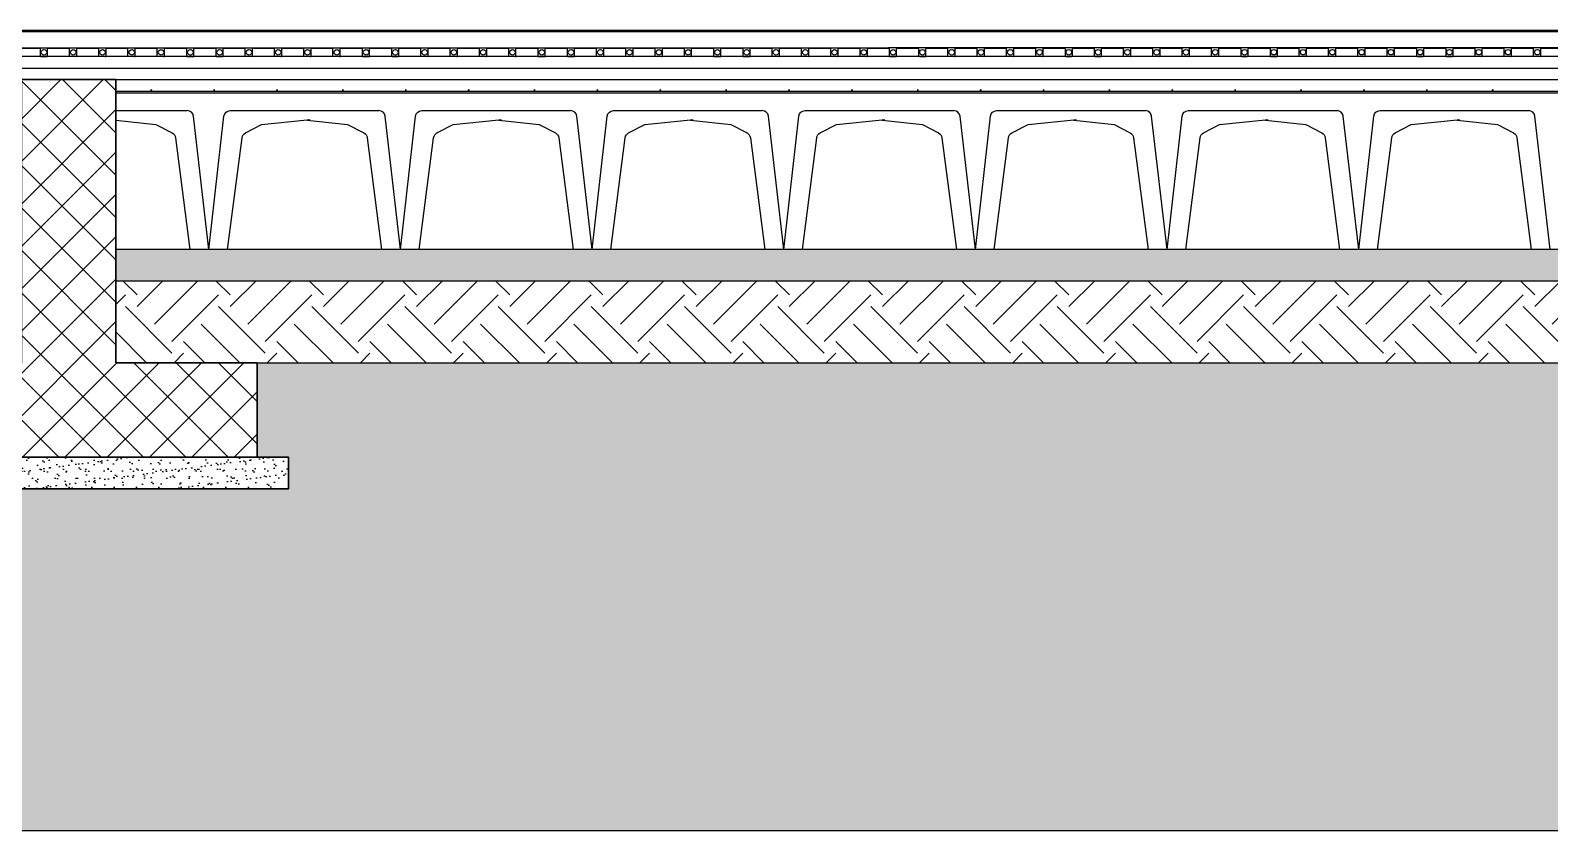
# Model space of a CAD drawing. Header units: millimetres. Extents: x 2329 to 2450, y 1882 to 1940.
# Drawn here: x 2372.708 to 2377.54, y 1914.043 to 1916.585 of the extents above; entities that cross this region are included whole.
import ezdxf

# ---------------------------------------------------------------- set-up
doc = ezdxf.new("R2010")
doc.units = ezdxf.units.MM
doc.linetypes.add('ACAD_ISO10W100', pattern=[18, 12, -3, 0, -3])
for name, color, linetype, lineweight in [('armature longitudinali', 5, 'Continuous', 25), ('Fondazione', 7, 'Continuous', 25), ('Sezionato', 7, 'Continuous', 30)]:
    doc.layers.add(name, color=color, linetype=linetype, lineweight=lineweight)
for name, color, linetype in [('AU_01_Struttura', 1, 'Continuous'), ('AU_03_Retini', 11, 'ACAD_ISO10W100'), ('trasferimento', 252, 'Continuous')]:
    doc.layers.add(name, color=color, linetype=linetype)

msp = doc.modelspace()

# ---------------------------------------------------------------- hatches: boundary and pattern name
at = {"layer": 'armature longitudinali', "true_color": 0xc7c8ca, "transparency": 33554687}
h = msp.add_hatch(dxfattribs=at)
h.set_pattern_fill('EARTH', color=9, scale=0.045)
h.paths.add_polyline_path([(2380.7207, 1916.429), (2380.0086, 1916.429), (2379.0297, 1915.129), (2377.6297, 1915.129), (2377.6297, 1915.229), (2377.7297, 1915.229), (2377.7297, 1915.404), (2377.7297, 1915.529), (2373.4297, 1915.529), (2373.4297, 1915.404), (2373.4297, 1915.229), (2373.5297, 1915.229), (2373.5297, 1915.129), (2372.1297, 1915.129), (2372.1297, 1915.229), (2372.2297, 1915.229), (2372.2297, 1915.404), (2372.2297, 1915.529), (2367.6797, 1915.529), (2367.6797, 1915.404), (2367.6797, 1915.229), (2367.7797, 1915.229), (2367.7797, 1915.129), (2366.3797, 1915.129), (2366.3797, 1915.229), (2366.4797, 1915.229), (2366.4797, 1915.404), (2366.4797, 1915.529), (2362.1797, 1915.529), (2362.1797, 1915.404), (2362.1797, 1915.229), (2362.2797, 1915.229), (2362.2797, 1915.129), (2360.8797, 1915.129), (2359.9007, 1916.429), (2359.3893, 1916.429), (2359.3893, 1914.0426), (2380.7207, 1914.0426)])
at = {"layer": 'Fondazione', "true_color": 0x636466}
h = msp.add_hatch(dxfattribs=at)
h.set_pattern_fill('ANSI37', color=251, scale=0.03)
h.paths.add_polyline_path([(2373.4297, 1915.529), (2372.9797, 1915.529), (2372.9797, 1916.429), (2372.6797, 1916.429), (2372.6797, 1915.529), (2372.2297, 1915.529), (2372.2297, 1915.404), (2372.2297, 1915.229), (2373.4297, 1915.229), (2373.4297, 1915.404)])
at = {"layer": 'Fondazione', "transparency": 33554628}
h = msp.add_hatch(dxfattribs=at)
h.set_pattern_fill('AR-SAND', color=0, scale=0.0009)
h.paths.add_polyline_path([(2378.1797, 1915.889), (2372.9797, 1915.889), (2372.9797, 1915.789), (2378.1797, 1915.789)])
h = msp.add_hatch(dxfattribs=at)
h.set_pattern_fill('AR-SAND', color=0, scale=0.0009)
h.set_pattern_definition([(37.5, (-28.782668, 6.98676), (-0.00144002817, 0.04404719136), [0, -0.0347472, 0, -0.038862, 0, -0.0371475]), (7.5, (-28.78267, 6.98676), (0.0404570955, 0.064514259), [0, -0.0187452, 0, -0.0313182, 0, -0.0120015]), (327.5, (-28.810785, 6.98676), (0.0711893133, 0.0001293466), [0, -0.01143, 0, -0.041148, 0, -0.053721]), (317.5, (-28.810785, 6.98676), (0.0687200807, 0.0200636391), [0, -0.005715, 0, -0.0269748, 0, -0.030861])])
h.paths.add_polyline_path([(2372.2297, 1915.229), (2372.1297, 1915.229), (2372.1297, 1915.129), (2373.5297, 1915.129), (2373.5297, 1915.229)])
at = {"layer": 'trasferimento'}
h = msp.add_hatch(dxfattribs=at)
h.set_pattern_fill('EARTH', color=256, scale=0.033, angle=45, style=0)
h.paths.add_polyline_path([(2378.1797, 1915.529), (2378.1797, 1915.789), (2372.9797, 1915.789), (2372.9797, 1915.529)])

# ---------------------------------------------------------------- linework, layer by layer
for p, q in [((2378.1797, 1915.889), (2372.9797, 1915.889)), ((2378.1797, 1915.789), (2372.9797, 1915.789))]:
    msp.add_line(p, q)
for points in [[(2359.3893, 1914.0426), (2380.7207, 1914.0426), (2380.7207, 1916.429), (2378.6297, 1916.429)], [(2373.4297, 1915.529), (2377.7297, 1915.529)]]:
    msp.add_lwpolyline(points)
at = {"color": 30}
for points in [[(2372.9797, 1916.3306), (2373.2073, 1916.3306)], [(2373.5891, 1916.3306), (2373.8167, 1916.3306)], [(2374.1985, 1916.3306), (2374.4261, 1916.3306)], [(2374.8079, 1916.3306), (2375.0355, 1916.3306)], [(2375.4173, 1916.3306), (2375.6449, 1916.3306)], [(2376.0267, 1916.3306), (2376.2543, 1916.3306)], [(2376.6361, 1916.3306), (2376.8637, 1916.3306)], [(2377.2455, 1916.3306), (2377.4731, 1916.3306)]]:
    msp.add_lwpolyline(points, dxfattribs=at)
for points in [[(2373.2761, 1915.889), (2373.2271, 1916.3131, 0.376581), (2373.2073, 1916.3306), (2373.2073, 1916.3306)], [(2373.2761, 1915.889), (2373.3241, 1916.3131, -0.377298), (2373.344, 1916.3306), (2373.5891, 1916.3306)], [(2373.8855, 1915.889), (2373.8365, 1916.3131, 0.376581), (2373.8167, 1916.3306), (2373.8167, 1916.3306)], [(2373.8855, 1915.889), (2373.9335, 1916.3131, -0.377298), (2373.9534, 1916.3306), (2374.1985, 1916.3306)], [(2374.4949, 1915.889), (2374.4459, 1916.3131, 0.376581), (2374.4261, 1916.3306), (2374.4261, 1916.3306)], [(2374.4949, 1915.889), (2374.5429, 1916.3131, -0.377298), (2374.5628, 1916.3306), (2374.8079, 1916.3306)], [(2375.1043, 1915.889), (2375.0553, 1916.3131, 0.376581), (2375.0355, 1916.3306), (2375.0355, 1916.3306)], [(2375.1043, 1915.889), (2375.1523, 1916.3131, -0.377298), (2375.1722, 1916.3306), (2375.4173, 1916.3306)], [(2375.7137, 1915.889), (2375.6647, 1916.3131, 0.376581), (2375.6449, 1916.3306), (2375.6449, 1916.3306)], [(2375.7137, 1915.889), (2375.7617, 1916.3131, -0.377298), (2375.7816, 1916.3306), (2376.0267, 1916.3306)], [(2376.3231, 1915.889), (2376.2741, 1916.3131, 0.376581), (2376.2543, 1916.3306), (2376.2543, 1916.3306)], [(2376.3231, 1915.889), (2376.3711, 1916.3131, -0.377298), (2376.391, 1916.3306), (2376.6361, 1916.3306)], [(2376.9325, 1915.889), (2376.8835, 1916.3131, 0.376581), (2376.8637, 1916.3306), (2376.8637, 1916.3306)], [(2376.9325, 1915.889), (2376.9805, 1916.3131, -0.377298), (2377.0004, 1916.3306), (2377.2455, 1916.3306)], [(2377.5419, 1915.889), (2377.4929, 1916.3131, 0.376581), (2377.4731, 1916.3306), (2377.4731, 1916.3306)], [(2372.9797, 1916.2997), (2373.1078, 1916.2863), (2373.1592, 1916.2597, -0.245361), (2373.1698, 1916.2445), (2373.2156, 1915.889)], [(2373.3356, 1915.889), (2373.3814, 1916.2445, -0.245361), (2373.392, 1916.2597), (2373.4434, 1916.2863), (2373.5891, 1916.3016, -0.109284), (2373.5977, 1916.3016)], [(2373.5891, 1916.2997), (2373.7172, 1916.2863), (2373.7686, 1916.2597, -0.245361), (2373.7792, 1916.2445), (2373.825, 1915.889)], [(2373.945, 1915.889), (2373.9908, 1916.2445, -0.245361), (2374.0014, 1916.2597), (2374.0528, 1916.2863), (2374.1985, 1916.3016, -0.109284), (2374.2071, 1916.3016)], [(2374.1985, 1916.2997), (2374.3266, 1916.2863), (2374.378, 1916.2597, -0.245361), (2374.3886, 1916.2445), (2374.4344, 1915.889)], [(2374.5544, 1915.889), (2374.6002, 1916.2445, -0.245361), (2374.6108, 1916.2597), (2374.6622, 1916.2863), (2374.8079, 1916.3016, -0.109284), (2374.8165, 1916.3016)], [(2374.8079, 1916.2997), (2374.936, 1916.2863), (2374.9874, 1916.2597, -0.245361), (2374.998, 1916.2445), (2375.0438, 1915.889)], [(2375.1638, 1915.889), (2375.2096, 1916.2445, -0.245361), (2375.2202, 1916.2597), (2375.2716, 1916.2863), (2375.4173, 1916.3016, -0.109284), (2375.4259, 1916.3016)], [(2375.4173, 1916.2997), (2375.5454, 1916.2863), (2375.5968, 1916.2597, -0.245361), (2375.6074, 1916.2445), (2375.6532, 1915.889)], [(2375.7732, 1915.889), (2375.819, 1916.2445, -0.245361), (2375.8296, 1916.2597), (2375.881, 1916.2863), (2376.0267, 1916.3016, -0.109284), (2376.0353, 1916.3016)], [(2376.0267, 1916.2997), (2376.1548, 1916.2863), (2376.2062, 1916.2597, -0.245361), (2376.2168, 1916.2445), (2376.2626, 1915.889)], [(2376.3826, 1915.889), (2376.4284, 1916.2445, -0.245361), (2376.439, 1916.2597), (2376.4904, 1916.2863), (2376.6361, 1916.3016, -0.109284), (2376.6447, 1916.3016)], [(2376.6361, 1916.2997), (2376.7642, 1916.2863), (2376.8156, 1916.2597, -0.245361), (2376.8262, 1916.2445), (2376.872, 1915.889)], [(2376.992, 1915.889), (2377.0378, 1916.2445, -0.245361), (2377.0484, 1916.2597), (2377.0998, 1916.2863), (2377.2455, 1916.3016, -0.109284), (2377.2541, 1916.3016)], [(2377.2455, 1916.2997), (2377.3736, 1916.2863), (2377.425, 1916.2597, -0.245361), (2377.4356, 1916.2445), (2377.4814, 1915.889)]]:
    msp.add_lwpolyline(points, format="xyb", dxfattribs=at)
at = {"layer": 'armature longitudinali'}
for points in [[(2378.3297, 1916.5022), (2361.5797, 1916.5022)], [(2361.5797, 1916.4656), (2378.3297, 1916.4656)]]:
    msp.add_lwpolyline(points, dxfattribs=at)
at = {"layer": 'AU_01_Struttura'}
for p, q in [((2372.644, 1916.5305), (2373.2027, 1916.5305)), ((2372.6719, 1916.5288), (2372.7371, 1916.5288)), ((2372.7394, 1916.5264), (2372.7394, 1916.5046)), ((2372.7627, 1916.5046), (2372.7627, 1916.5264)), ((2372.765, 1916.5288), (2372.8302, 1916.5288)), ((2373.2027, 1916.5305), (2373.7614, 1916.5305)), ((2373.205, 1916.5264), (2373.205, 1916.5046)), ((2373.2283, 1916.5046), (2373.2283, 1916.5264)), ((2373.2306, 1916.5288), (2373.2958, 1916.5288)), ((2373.2982, 1916.5265), (2373.2982, 1916.5046)), ((2373.3214, 1916.5046), (2373.3214, 1916.5265)), ((2373.3238, 1916.5288), (2373.389, 1916.5288)), ((2373.7614, 1916.5306), (2374.3201, 1916.5306)), ((2373.7637, 1916.5265), (2373.7637, 1916.5046)), ((2373.787, 1916.5046), (2373.787, 1916.5265)), ((2373.7894, 1916.5289), (2373.8546, 1916.5289)), ((2373.8569, 1916.5265), (2373.8569, 1916.5047)), ((2373.8802, 1916.5046), (2373.8802, 1916.5265)), ((2373.8825, 1916.5289), (2373.9477, 1916.5289)), ((2374.3201, 1916.5306), (2374.8789, 1916.5306)), ((2374.3225, 1916.5265), (2374.3225, 1916.5047)), ((2374.3458, 1916.5047), (2374.3458, 1916.5265)), ((2374.3481, 1916.5289), (2374.4133, 1916.5289)), ((2374.4156, 1916.5266), (2374.4156, 1916.5047)), ((2374.4389, 1916.5047), (2374.4389, 1916.5266)), ((2374.4412, 1916.5289), (2374.5064, 1916.5289)), ((2374.8789, 1916.5306), (2375.4376, 1916.5306)), ((2374.8812, 1916.5266), (2374.8812, 1916.5047)), ((2374.9045, 1916.5047), (2374.9045, 1916.5266)), ((2374.9068, 1916.5289), (2374.972, 1916.5289)), ((2374.9744, 1916.5266), (2374.9744, 1916.5047)), ((2374.9976, 1916.5047), (2374.9976, 1916.5266)), ((2374.9999, 1916.5289), (2375.0651, 1916.5289)), ((2375.4376, 1916.5307), (2375.9963, 1916.5307)), ((2375.4399, 1916.5266), (2375.4399, 1916.5047)), ((2375.4632, 1916.5047), (2375.4632, 1916.5266)), ((2375.4655, 1916.529), (2375.5307, 1916.529)), ((2375.5331, 1916.5266), (2375.5331, 1916.5048)), ((2375.5563, 1916.5047), (2375.5563, 1916.5266)), ((2375.5587, 1916.529), (2375.6239, 1916.529)), ((2375.9963, 1916.5307), (2376.5551, 1916.5307)), ((2375.9987, 1916.5266), (2375.9987, 1916.5048)), ((2376.0219, 1916.5048), (2376.0219, 1916.5266)), ((2376.0243, 1916.529), (2376.0895, 1916.529)), ((2376.0918, 1916.5267), (2376.0918, 1916.5048)), ((2376.1151, 1916.5048), (2376.1151, 1916.5267)), ((2376.1174, 1916.529), (2376.1826, 1916.529)), ((2376.5551, 1916.5307), (2377.1138, 1916.5307)), ((2376.5574, 1916.5267), (2376.5574, 1916.5048)), ((2376.5807, 1916.5048), (2376.5807, 1916.5267)), ((2376.583, 1916.529), (2376.6482, 1916.529)), ((2376.6505, 1916.5267), (2376.6505, 1916.5049)), ((2376.6738, 1916.5048), (2376.6738, 1916.5267)), ((2376.6761, 1916.529), (2376.7413, 1916.529)), ((2377.1138, 1916.5308), (2377.6725, 1916.5308)), ((2377.1161, 1916.5267), (2377.1161, 1916.5049)), ((2377.1394, 1916.5049), (2377.1394, 1916.5267)), ((2377.1417, 1916.5291), (2377.2069, 1916.5291)), ((2377.2093, 1916.5268), (2377.2093, 1916.5049)), ((2377.2325, 1916.5049), (2377.2325, 1916.5268)), ((2377.2348, 1916.5291), (2377.3, 1916.5291)), ((2372.7417, 1916.5023), (2372.7604, 1916.5022)), ((2373.2073, 1916.5023), (2373.226, 1916.5023)), ((2373.3005, 1916.5023), (2373.3191, 1916.5023)), ((2373.7661, 1916.5023), (2373.7847, 1916.5023)), ((2373.8592, 1916.5023), (2373.8778, 1916.5023)), ((2374.3248, 1916.5023), (2374.3434, 1916.5023)), ((2374.4179, 1916.5024), (2374.4365, 1916.5023)), ((2374.8835, 1916.5024), (2374.9022, 1916.5024)), ((2374.9767, 1916.5024), (2374.9953, 1916.5024)), ((2375.4423, 1916.5024), (2375.4609, 1916.5024)), ((2375.5354, 1916.5024), (2375.554, 1916.5024)), ((2376.001, 1916.5024), (2376.0196, 1916.5024)), ((2376.0941, 1916.5025), (2376.1127, 1916.5025)), ((2376.5597, 1916.5025), (2376.5783, 1916.5025)), ((2376.6528, 1916.5025), (2376.6714, 1916.5025)), ((2377.1184, 1916.5025), (2377.1371, 1916.5025)), ((2377.2116, 1916.5026), (2377.2302, 1916.5025))]:
    msp.add_line(p, q, dxfattribs=at)
for points in [[(2372.8535, 1916.5022), (2372.8349, 1916.5023, -0.410759), (2372.8326, 1916.5046), (2372.8326, 1916.5264, 0.414214), (2372.8302, 1916.5288)], [(2372.8535, 1916.5022, 0.416222), (2372.8558, 1916.5046), (2372.8558, 1916.5264, -0.414214), (2372.8581, 1916.5288), (2372.9233, 1916.5288)], [(2372.9466, 1916.5022), (2372.928, 1916.5023, -0.410759), (2372.9257, 1916.5046), (2372.9257, 1916.5264, 0.414214), (2372.9233, 1916.5288)], [(2372.9466, 1916.5022, 0.416222), (2372.9489, 1916.5046), (2372.9489, 1916.5264, -0.414214), (2372.9513, 1916.5288), (2373.0165, 1916.5288)], [(2373.0397, 1916.5022), (2373.0211, 1916.5023, -0.410759), (2373.0188, 1916.5046), (2373.0188, 1916.5264, 0.414214), (2373.0165, 1916.5288)], [(2373.0397, 1916.5022, 0.416222), (2373.042, 1916.5046), (2373.042, 1916.5264, -0.414214), (2373.0444, 1916.5288), (2373.1096, 1916.5288)], [(2373.1328, 1916.5022), (2373.1142, 1916.5023, -0.410759), (2373.1119, 1916.5046), (2373.1119, 1916.5264, 0.414214), (2373.1096, 1916.5288)], [(2373.1328, 1916.5022, 0.416222), (2373.1352, 1916.5046), (2373.1352, 1916.5264, -0.414214), (2373.1375, 1916.5288), (2373.2027, 1916.5288)], [(2373.4122, 1916.5023), (2373.3936, 1916.5023, -0.410759), (2373.3913, 1916.5046), (2373.3913, 1916.5265, 0.414214), (2373.389, 1916.5288)], [(2373.4122, 1916.5023, 0.416222), (2373.4145, 1916.5046), (2373.4145, 1916.5265, -0.414214), (2373.4169, 1916.5288), (2373.4821, 1916.5288)], [(2373.5053, 1916.5023), (2373.4867, 1916.5023, -0.410759), (2373.4844, 1916.5046), (2373.4844, 1916.5265, 0.414214), (2373.4821, 1916.5288)], [(2373.5053, 1916.5023, 0.416222), (2373.5077, 1916.5046), (2373.5077, 1916.5265, -0.414214), (2373.51, 1916.5288), (2373.5752, 1916.5288)], [(2373.5984, 1916.5023), (2373.5798, 1916.5023, -0.410759), (2373.5775, 1916.5046), (2373.5775, 1916.5265, 0.414214), (2373.5752, 1916.5288)], [(2373.5984, 1916.5023, 0.416222), (2373.6008, 1916.5046), (2373.6008, 1916.5265, -0.414214), (2373.6031, 1916.5288), (2373.6683, 1916.5288)], [(2373.6915, 1916.5023), (2373.6729, 1916.5023, -0.410759), (2373.6706, 1916.5046), (2373.6706, 1916.5265, 0.414214), (2373.6683, 1916.5288)], [(2373.6915, 1916.5023, 0.416222), (2373.6939, 1916.5046), (2373.6939, 1916.5265, -0.414214), (2373.6962, 1916.5288), (2373.7614, 1916.5288)], [(2373.9709, 1916.5023), (2373.9523, 1916.5023, -0.410759), (2373.95, 1916.5047), (2373.95, 1916.5265, 0.414214), (2373.9477, 1916.5289)], [(2373.9709, 1916.5023, 0.416222), (2373.9733, 1916.5046), (2373.9733, 1916.5265, -0.414214), (2373.9756, 1916.5289), (2374.0408, 1916.5289)], [(2374.064, 1916.5023), (2374.0454, 1916.5023, -0.410759), (2374.0431, 1916.5047), (2374.0431, 1916.5265, 0.414214), (2374.0408, 1916.5289)], [(2374.064, 1916.5023, 0.416222), (2374.0664, 1916.5046), (2374.0664, 1916.5265, -0.414214), (2374.0687, 1916.5289), (2374.1339, 1916.5289)], [(2374.1572, 1916.5023), (2374.1385, 1916.5023, -0.410759), (2374.1362, 1916.5047), (2374.1362, 1916.5265, 0.414214), (2374.1339, 1916.5289)], [(2374.1572, 1916.5023, 0.416222), (2374.1595, 1916.5046), (2374.1595, 1916.5265, -0.414214), (2374.1618, 1916.5289), (2374.227, 1916.5289)], [(2374.2503, 1916.5023), (2374.2317, 1916.5023, -0.410759), (2374.2294, 1916.5047), (2374.2294, 1916.5265, 0.414214), (2374.227, 1916.5289)], [(2374.2503, 1916.5023, 0.416222), (2374.2526, 1916.5046), (2374.2526, 1916.5265, -0.414214), (2374.2549, 1916.5289), (2374.3201, 1916.5289)], [(2374.5297, 1916.5023), (2374.511, 1916.5024, -0.410759), (2374.5087, 1916.5047), (2374.5087, 1916.5266, 0.414214), (2374.5064, 1916.5289)], [(2374.5297, 1916.5023, 0.416222), (2374.532, 1916.5047), (2374.532, 1916.5266, -0.414214), (2374.5343, 1916.5289), (2374.5995, 1916.5289)], [(2374.6228, 1916.5023), (2374.6042, 1916.5024, -0.410759), (2374.6019, 1916.5047), (2374.6019, 1916.5266, 0.414214), (2374.5995, 1916.5289)], [(2374.6228, 1916.5023, 0.416222), (2374.6251, 1916.5047), (2374.6251, 1916.5266, -0.414214), (2374.6274, 1916.5289), (2374.6926, 1916.5289)], [(2374.7159, 1916.5023), (2374.6973, 1916.5024, -0.410759), (2374.695, 1916.5047), (2374.695, 1916.5266, 0.414214), (2374.6926, 1916.5289)], [(2374.7159, 1916.5023, 0.416222), (2374.7182, 1916.5047), (2374.7182, 1916.5266, -0.414214), (2374.7206, 1916.5289), (2374.7858, 1916.5289)], [(2374.809, 1916.5023), (2374.7904, 1916.5024, -0.410759), (2374.7881, 1916.5047), (2374.7881, 1916.5266, 0.414214), (2374.7858, 1916.5289)], [(2374.809, 1916.5023, 0.416222), (2374.8113, 1916.5047), (2374.8113, 1916.5266, -0.414214), (2374.8137, 1916.5289), (2374.8789, 1916.5289)], [(2375.0884, 1916.5024), (2375.0698, 1916.5024, -0.410759), (2375.0675, 1916.5047), (2375.0675, 1916.5266, 0.414214), (2375.0651, 1916.5289)], [(2375.0884, 1916.5024, 0.416222), (2375.0907, 1916.5047), (2375.0907, 1916.5266, -0.414214), (2375.0931, 1916.5289), (2375.1583, 1916.5289)], [(2375.1815, 1916.5024), (2375.1629, 1916.5024, -0.410759), (2375.1606, 1916.5047), (2375.1606, 1916.5266, 0.414214), (2375.1583, 1916.5289)], [(2375.1815, 1916.5024, 0.416222), (2375.1838, 1916.5047), (2375.1838, 1916.5266, -0.414214), (2375.1862, 1916.5289), (2375.2514, 1916.5289)], [(2375.2746, 1916.5024), (2375.256, 1916.5024, -0.410759), (2375.2537, 1916.5047), (2375.2537, 1916.5266, 0.414214), (2375.2514, 1916.5289)], [(2375.2746, 1916.5024, 0.416222), (2375.277, 1916.5047), (2375.277, 1916.5266, -0.414214), (2375.2793, 1916.5289), (2375.3445, 1916.5289)], [(2375.3677, 1916.5024), (2375.3491, 1916.5024, -0.410759), (2375.3468, 1916.5047), (2375.3468, 1916.5266, 0.414214), (2375.3445, 1916.5289)], [(2375.3677, 1916.5024, 0.416222), (2375.3701, 1916.5047), (2375.3701, 1916.5266, -0.414214), (2375.3724, 1916.5289), (2375.4376, 1916.5289)], [(2375.6471, 1916.5024), (2375.6285, 1916.5024, -0.410759), (2375.6262, 1916.5048), (2375.6262, 1916.5266, 0.414214), (2375.6239, 1916.529)], [(2375.6471, 1916.5024, 0.416222), (2375.6495, 1916.5047), (2375.6495, 1916.5266, -0.414214), (2375.6518, 1916.529), (2375.717, 1916.529)], [(2375.7402, 1916.5024), (2375.7216, 1916.5024, -0.410759), (2375.7193, 1916.5048), (2375.7193, 1916.5266, 0.414214), (2375.717, 1916.529)], [(2375.7402, 1916.5024, 0.416222), (2375.7426, 1916.5047), (2375.7426, 1916.5266, -0.414214), (2375.7449, 1916.529), (2375.8101, 1916.529)], [(2375.8333, 1916.5024), (2375.8147, 1916.5024, -0.410759), (2375.8124, 1916.5048), (2375.8124, 1916.5266, 0.414214), (2375.8101, 1916.529)], [(2375.8333, 1916.5024, 0.416222), (2375.8357, 1916.5047), (2375.8357, 1916.5266, -0.414214), (2375.838, 1916.529), (2375.9032, 1916.529)], [(2375.9265, 1916.5024), (2375.9078, 1916.5024, -0.410759), (2375.9055, 1916.5048), (2375.9055, 1916.5266, 0.414214), (2375.9032, 1916.529)], [(2375.9265, 1916.5024, 0.416222), (2375.9288, 1916.5047), (2375.9288, 1916.5266, -0.414214), (2375.9311, 1916.529), (2375.9963, 1916.529)], [(2376.2058, 1916.5025), (2376.1872, 1916.5025, -0.410759), (2376.1849, 1916.5048), (2376.1849, 1916.5267, 0.414214), (2376.1826, 1916.529)], [(2376.2058, 1916.5025, 0.416222), (2376.2082, 1916.5048), (2376.2082, 1916.5267, -0.414214), (2376.2105, 1916.529), (2376.2757, 1916.529)], [(2376.2989, 1916.5025), (2376.2803, 1916.5025, -0.410759), (2376.278, 1916.5048), (2376.278, 1916.5267, 0.414214), (2376.2757, 1916.529)], [(2376.2989, 1916.5025, 0.416222), (2376.3013, 1916.5048), (2376.3013, 1916.5267, -0.414214), (2376.3036, 1916.529), (2376.3688, 1916.529)], [(2376.3921, 1916.5025), (2376.3734, 1916.5025, -0.410759), (2376.3711, 1916.5048), (2376.3711, 1916.5267, 0.414214), (2376.3688, 1916.529)], [(2376.3921, 1916.5025, 0.416222), (2376.3944, 1916.5048), (2376.3944, 1916.5267, -0.414214), (2376.3967, 1916.529), (2376.4619, 1916.529)], [(2376.4852, 1916.5025), (2376.4666, 1916.5025, -0.410759), (2376.4643, 1916.5048), (2376.4643, 1916.5267, 0.414214), (2376.4619, 1916.529)], [(2376.4852, 1916.5025, 0.416222), (2376.4875, 1916.5048), (2376.4875, 1916.5267, -0.414214), (2376.4899, 1916.529), (2376.5551, 1916.529)], [(2376.7646, 1916.5025), (2376.7459, 1916.5025, -0.410759), (2376.7436, 1916.5049), (2376.7436, 1916.5267, 0.414214), (2376.7413, 1916.529)], [(2376.7646, 1916.5025, 0.416222), (2376.7669, 1916.5048), (2376.7669, 1916.5267, -0.414214), (2376.7692, 1916.529), (2376.8344, 1916.529)], [(2376.8577, 1916.5025), (2376.8391, 1916.5025, -0.410759), (2376.8368, 1916.5049), (2376.8368, 1916.5267, 0.414214), (2376.8344, 1916.529)], [(2376.8577, 1916.5025, 0.416222), (2376.86, 1916.5048), (2376.86, 1916.5267, -0.414214), (2376.8623, 1916.529), (2376.9275, 1916.529)], [(2376.9508, 1916.5025), (2376.9322, 1916.5025, -0.410759), (2376.9299, 1916.5049), (2376.9299, 1916.5267, 0.414214), (2376.9275, 1916.529)], [(2376.9508, 1916.5025, 0.416222), (2376.9531, 1916.5048), (2376.9531, 1916.5267, -0.414214), (2376.9555, 1916.529), (2377.0207, 1916.529)], [(2377.0439, 1916.5025), (2377.0253, 1916.5025, -0.410759), (2377.023, 1916.5049), (2377.023, 1916.5267, 0.414214), (2377.0207, 1916.529)], [(2377.0439, 1916.5025, 0.416222), (2377.0462, 1916.5048), (2377.0462, 1916.5267, -0.414214), (2377.0486, 1916.529), (2377.1138, 1916.529)], [(2377.3233, 1916.5025), (2377.3047, 1916.5026, -0.410759), (2377.3024, 1916.5049), (2377.3024, 1916.5268, 0.414214), (2377.3, 1916.5291)], [(2377.3233, 1916.5025, 0.416222), (2377.3256, 1916.5049), (2377.3256, 1916.5268, -0.414214), (2377.328, 1916.5291), (2377.3932, 1916.5291)], [(2377.4164, 1916.5025), (2377.3978, 1916.5026, -0.410759), (2377.3955, 1916.5049), (2377.3955, 1916.5268, 0.414214), (2377.3932, 1916.5291)], [(2377.4164, 1916.5025, 0.416222), (2377.4187, 1916.5049), (2377.4187, 1916.5268, -0.414214), (2377.4211, 1916.5291), (2377.4863, 1916.5291)], [(2377.5095, 1916.5025), (2377.4909, 1916.5026, -0.410759), (2377.4886, 1916.5049), (2377.4886, 1916.5268, 0.414214), (2377.4863, 1916.5291)], [(2377.5095, 1916.5025, 0.416222), (2377.5119, 1916.5049), (2377.5119, 1916.5268, -0.414214), (2377.5142, 1916.5291), (2377.5794, 1916.5291)]]:
    msp.add_lwpolyline(points, format="xyb", dxfattribs=at)
for centre in [(2372.7515, 1916.5158), (2372.8446, 1916.5158), (2372.9378, 1916.5158), (2373.0309, 1916.5158), (2373.124, 1916.5158), (2373.2171, 1916.5158), (2373.3103, 1916.5158), (2373.4034, 1916.5158), (2373.4965, 1916.5158), (2373.5896, 1916.5158), (2373.6827, 1916.5158), (2373.7759, 1916.5158), (2373.869, 1916.5159), (2373.9621, 1916.5159), (2374.0552, 1916.5159), (2374.1483, 1916.5159), (2374.2414, 1916.5159), (2374.3346, 1916.5159), (2374.4277, 1916.5159), (2374.5208, 1916.5159), (2374.6139, 1916.5159), (2374.7071, 1916.5159), (2374.8002, 1916.5159), (2374.8933, 1916.5159), (2374.9864, 1916.5159), (2375.0795, 1916.5159), (2375.1727, 1916.5159), (2375.2658, 1916.5159), (2375.3589, 1916.5159), (2375.452, 1916.5159), (2375.5452, 1916.516), (2375.6383, 1916.516), (2375.7314, 1916.516), (2375.8245, 1916.516), (2375.9176, 1916.516), (2376.0108, 1916.516), (2376.1039, 1916.516), (2376.197, 1916.516), (2376.2901, 1916.516), (2376.3832, 1916.516), (2376.4763, 1916.516), (2376.5695, 1916.516), (2376.6626, 1916.5161), (2376.7557, 1916.5161), (2376.8488, 1916.5161), (2376.942, 1916.5161), (2377.0351, 1916.5161), (2377.1282, 1916.5161), (2377.2213, 1916.5161), (2377.3145, 1916.5161), (2377.4076, 1916.5161), (2377.5007, 1916.5161)]:
    msp.add_circle(centre, 0.00872, dxfattribs=at)
for centre, start, end in [((2372.7371, 1916.5264), 0, 90), ((2372.765, 1916.5264), 90, 180), ((2373.2027, 1916.5264), 0, 90), ((2373.2306, 1916.5264), 90, 180), ((2373.2958, 1916.5265), 0, 90), ((2373.3238, 1916.5265), 90, 180), ((2373.7614, 1916.5265), 0, 90), ((2373.7894, 1916.5265), 90, 180), ((2373.8546, 1916.5265), 0, 90), ((2373.8825, 1916.5265), 90, 180), ((2374.3201, 1916.5265), 0, 90), ((2374.3481, 1916.5265), 90, 180), ((2374.4133, 1916.5266), 0, 90), ((2374.4412, 1916.5266), 90, 180), ((2374.8789, 1916.5266), 0, 90), ((2374.9068, 1916.5266), 90, 180), ((2374.972, 1916.5266), 0, 90), ((2374.9999, 1916.5266), 90, 180), ((2375.4376, 1916.5266), 0, 90), ((2375.4655, 1916.5266), 90, 180), ((2375.5307, 1916.5266), 0, 90), ((2375.5587, 1916.5266), 90, 180), ((2375.9963, 1916.5266), 0, 90), ((2376.0243, 1916.5266), 90, 180), ((2376.0895, 1916.5267), 0, 90), ((2376.1174, 1916.5267), 90, 180), ((2376.5551, 1916.5267), 0, 90), ((2376.583, 1916.5267), 90, 180), ((2376.6482, 1916.5267), 0, 90), ((2376.6761, 1916.5267), 90, 180), ((2377.1138, 1916.5267), 0, 90), ((2377.1417, 1916.5267), 90, 180), ((2377.2069, 1916.5268), 0, 90), ((2377.2348, 1916.5268), 90, 180), ((2372.7418, 1916.5046), 180, 270), ((2372.7604, 1916.5046), 269.6074, 0), ((2373.2073, 1916.5046), 180, 270), ((2373.226, 1916.5046), 270, 0), ((2373.3005, 1916.5046), 180, 270), ((2373.3191, 1916.5046), 269.6074, 0), ((2373.7661, 1916.5046), 180, 270), ((2373.7847, 1916.5046), 270, 0), ((2373.8592, 1916.5047), 180, 270), ((2373.8778, 1916.5046), 269.6074, 0), ((2374.3248, 1916.5047), 180, 270), ((2374.3434, 1916.5047), 270, 0), ((2374.418, 1916.5047), 180, 270), ((2374.4366, 1916.5047), 269.6074, 0), ((2374.8835, 1916.5047), 180, 270), ((2374.9022, 1916.5047), 270, 0), ((2374.9767, 1916.5047), 180, 270), ((2374.9953, 1916.5047), 269.6074, 0), ((2375.4423, 1916.5047), 180, 270), ((2375.4609, 1916.5047), 270, 0), ((2375.5354, 1916.5048), 180, 270), ((2375.554, 1916.5047), 269.6074, 0), ((2376.001, 1916.5048), 180, 270), ((2376.0196, 1916.5048), 270, 0), ((2376.0941, 1916.5048), 180, 270), ((2376.1127, 1916.5048), 269.6074, 0), ((2376.5597, 1916.5048), 180, 270), ((2376.5783, 1916.5048), 270, 0), ((2376.6529, 1916.5049), 180, 270), ((2376.6715, 1916.5048), 269.6074, 0), ((2377.1184, 1916.5049), 180, 270), ((2377.1371, 1916.5049), 270, 0), ((2377.2116, 1916.5049), 180, 270), ((2377.2302, 1916.5049), 269.6074, 0)]:
    msp.add_arc(centre, 0.00233, start, end, dxfattribs=at)
at = {"layer": 'AU_03_Retini', "linetype": 'Continuous'}
for p, q in [((2373.2055, 1916.5009), (2373.2055, 1916.5009)), ((2373.2089, 1916.5), (2373.2089, 1916.5)), ((2373.7642, 1916.5009), (2373.7642, 1916.5009)), ((2373.7676, 1916.5001), (2373.7676, 1916.5001)), ((2374.323, 1916.501), (2374.323, 1916.501)), ((2374.3263, 1916.5001), (2374.3263, 1916.5001)), ((2374.8817, 1916.501), (2374.8817, 1916.501)), ((2374.885, 1916.5002), (2374.885, 1916.5002)), ((2375.4404, 1916.5011), (2375.4404, 1916.5011)), ((2375.4438, 1916.5002), (2375.4438, 1916.5002)), ((2375.9991, 1916.5011), (2375.9991, 1916.5011)), ((2376.0025, 1916.5002), (2376.0025, 1916.5002)), ((2376.5579, 1916.5011), (2376.5579, 1916.5011)), ((2376.5612, 1916.5003), (2376.5612, 1916.5003)), ((2377.1166, 1916.5012), (2377.1166, 1916.5012)), ((2377.12, 1916.5003), (2377.12, 1916.5003))]:
    msp.add_line(p, q, dxfattribs=at)
at = {"layer": 'Sezionato'}
for points in [[(2372.6797, 1915.529), (2372.6797, 1916.429), (2372.9797, 1916.429), (2372.9797, 1915.529)], [(2372.9797, 1915.529), (2373.4297, 1915.529), (2373.4297, 1915.404)], [(2373.4297, 1915.404), (2373.4297, 1915.229), (2372.1297, 1915.229), (2372.1297, 1915.129), (2373.5297, 1915.129), (2373.5297, 1915.229), (2372.2297, 1915.229), (2372.2297, 1915.404)]]:
    msp.add_lwpolyline(points, dxfattribs=at)
at = {"layer": 'trasferimento'}
for p, q in [((2378.3297, 1916.5855), (2361.5797, 1916.5855)), ((2378.3297, 1916.5805), (2361.5797, 1916.5805)), ((2361.7297, 1916.429), (2378.1797, 1916.429)), ((2372.9793, 1916.3926), (2373.2015, 1916.3926)), ((2372.9793, 1916.3866), (2373.2015, 1916.3866)), ((2373.2015, 1916.3926), (2373.5891, 1916.3926)), ((2373.2015, 1916.3866), (2373.5891, 1916.3866)), ((2373.5887, 1916.3926), (2373.8109, 1916.3926)), ((2373.5887, 1916.3866), (2373.8109, 1916.3866)), ((2373.8109, 1916.3926), (2374.1985, 1916.3926)), ((2373.8109, 1916.3866), (2374.1985, 1916.3866)), ((2374.1981, 1916.3926), (2374.4203, 1916.3926)), ((2374.1981, 1916.3866), (2374.4203, 1916.3866)), ((2374.4203, 1916.3926), (2374.8079, 1916.3926)), ((2374.4203, 1916.3866), (2374.8079, 1916.3866)), ((2374.8075, 1916.3926), (2375.0297, 1916.3926)), ((2374.8075, 1916.3866), (2375.0297, 1916.3866)), ((2375.0297, 1916.3926), (2375.4173, 1916.3926)), ((2375.0297, 1916.3866), (2375.4173, 1916.3866)), ((2375.4169, 1916.3926), (2375.6391, 1916.3926)), ((2375.4169, 1916.3866), (2375.6391, 1916.3866)), ((2375.6391, 1916.3926), (2376.0267, 1916.3926)), ((2375.6391, 1916.3866), (2376.0267, 1916.3866)), ((2376.0263, 1916.3926), (2376.2485, 1916.3926)), ((2376.0263, 1916.3866), (2376.2485, 1916.3866)), ((2376.2485, 1916.3926), (2376.6361, 1916.3926)), ((2376.2485, 1916.3866), (2376.6361, 1916.3866)), ((2376.6357, 1916.3926), (2376.8579, 1916.3926)), ((2376.6357, 1916.3866), (2376.8579, 1916.3866)), ((2376.8579, 1916.3926), (2377.2455, 1916.3926)), ((2376.8579, 1916.3866), (2377.2455, 1916.3866)), ((2377.2451, 1916.3926), (2377.4673, 1916.3926)), ((2377.2451, 1916.3866), (2377.4673, 1916.3866)), ((2377.4673, 1916.3926), (2377.8549, 1916.3926)), ((2377.4673, 1916.3866), (2377.8549, 1916.3866))]:
    msp.add_line(p, q, dxfattribs=at)
at = {"layer": 'trasferimento', "const_width": 0.003}
for points in [[(2373.0913, 1916.3958, 1), (2373.0943, 1916.3958, 1)], [(2373.2913, 1916.3958, 1), (2373.2943, 1916.3958, 1)], [(2373.4913, 1916.3958, 1), (2373.4943, 1916.3958, 1)], [(2373.7007, 1916.3958, 1), (2373.7037, 1916.3958, 1)], [(2373.9007, 1916.3958, 1), (2373.9037, 1916.3958, 1)], [(2374.1007, 1916.3958, 1), (2374.1037, 1916.3958, 1)], [(2374.3101, 1916.3958, 1), (2374.3131, 1916.3958, 1)], [(2374.5101, 1916.3958, 1), (2374.5131, 1916.3958, 1)], [(2374.7101, 1916.3958, 1), (2374.7131, 1916.3958, 1)], [(2374.9195, 1916.3958, 1), (2374.9225, 1916.3958, 1)], [(2375.1195, 1916.3958, 1), (2375.1225, 1916.3958, 1)], [(2375.3195, 1916.3958, 1), (2375.3225, 1916.3958, 1)], [(2375.5289, 1916.3958, 1), (2375.5319, 1916.3958, 1)], [(2375.7289, 1916.3958, 1), (2375.7319, 1916.3958, 1)], [(2375.9289, 1916.3958, 1), (2375.9319, 1916.3958, 1)], [(2376.1383, 1916.3958, 1), (2376.1413, 1916.3958, 1)], [(2376.3383, 1916.3958, 1), (2376.3413, 1916.3958, 1)], [(2376.5383, 1916.3958, 1), (2376.5413, 1916.3958, 1)], [(2376.7477, 1916.3958, 1), (2376.7507, 1916.3958, 1)], [(2376.9477, 1916.3958, 1), (2376.9507, 1916.3958, 1)], [(2377.1477, 1916.3958, 1), (2377.1507, 1916.3958, 1)], [(2377.3571, 1916.3958, 1), (2377.3601, 1916.3958, 1)]]:
    msp.add_lwpolyline(points, format="xyb", close=True, dxfattribs=at)

doc.saveas('drawing.dxf')
